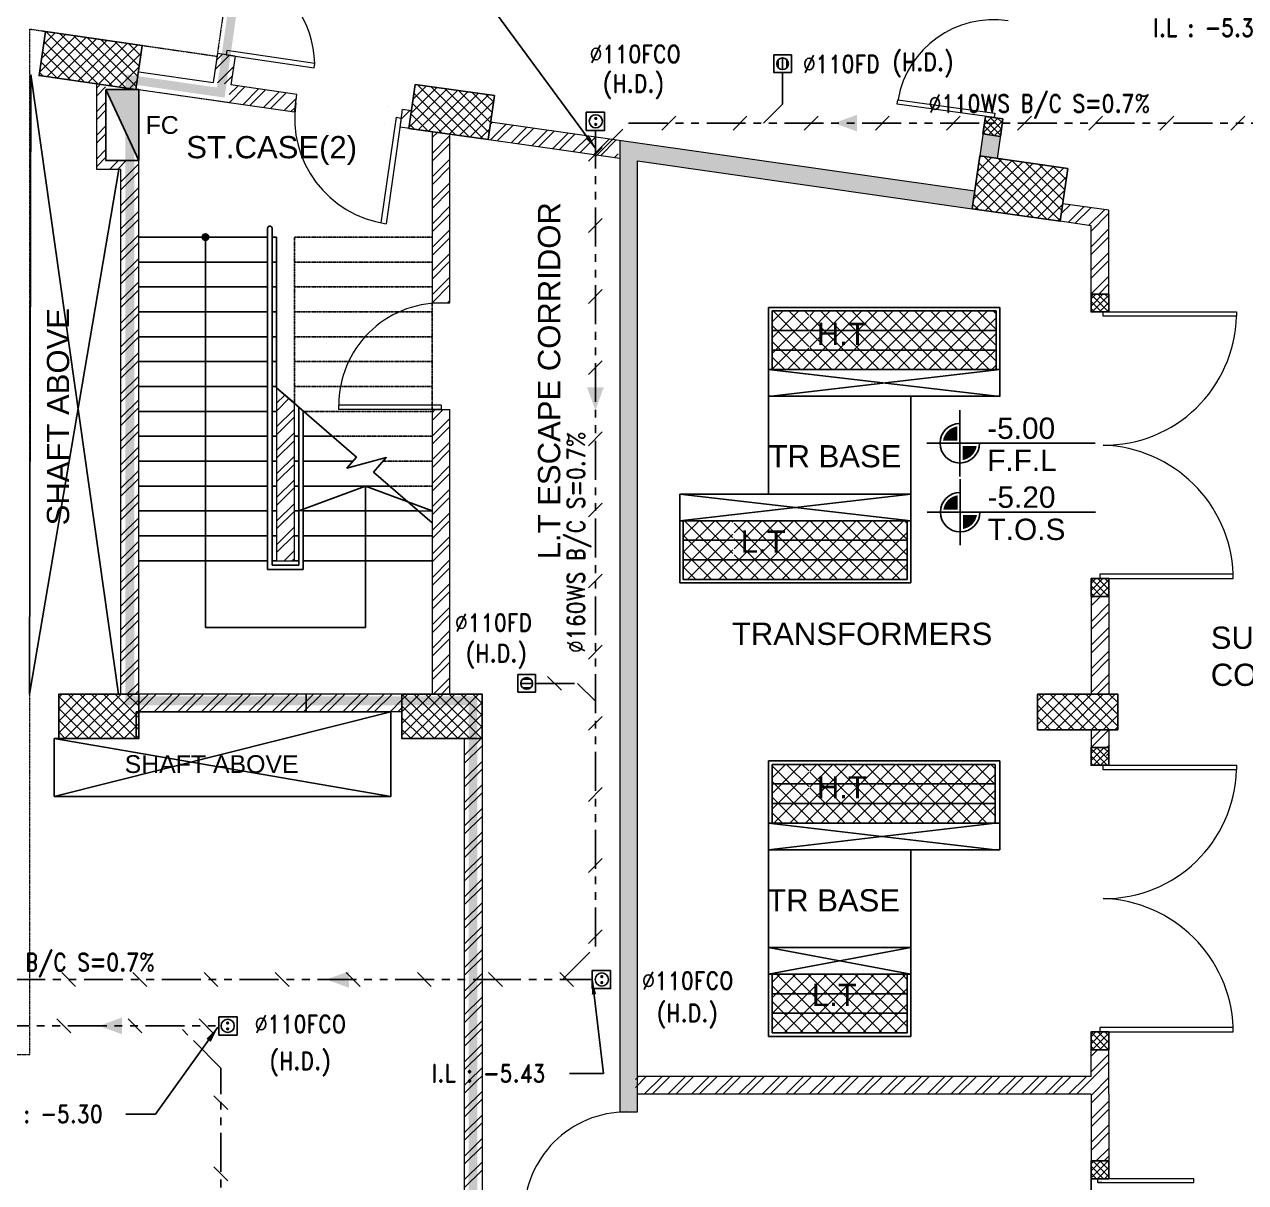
# Model space of a CAD drawing. Header units: inches. Extents: x 860051 to 1567527, y 277639 to 595672.
# Drawn here: x 1054677 to 1068412, y 345765 to 358792 of the extents above; entities that cross this region are included whole.
import ezdxf

# ---------------------------------------------------------------- set-up
doc = ezdxf.new("R2010")
doc.units = ezdxf.units.IN
doc.header["$MEASUREMENT"] = 0
for name, pattern in [('DASHED2', [9.525, 6.35, -3.175]), ('HIDDEN', [9.525, 6.35, -3.175]), ('PHANTOM2', [1.25, 0.625, -0.125, 0.125, -0.125, 0.125, -0.125]), ('PHANTOM21', [1.25, 0.625, -0.125, 0.125, -0.125, 0.125, -0.125])]:
    doc.linetypes.add(name, pattern=pattern)
for name, color, linetype, lineweight in [('A-BLOCK', 43, 'Continuous', 13), ('A-DOOR', 10, 'Continuous', 15), ('A-HATCH CONCRETE', 254, 'Continuous', 5), ('A-LEASING LINE', 7, 'DASHED2', 9), ('A-PROJECTION', 31, 'Continuous', 15), ('escape route', 8, 'HIDDEN', 15), ('wall hatch', 252, 'Continuous', 0)]:
    doc.layers.add(name, color=color, linetype=linetype, lineweight=lineweight)
for name, color, linetype in [('FFNEW', 252, 'Continuous'), ('P-FIRE-HOSE', 8, 'PHANTOM21'), ('P-FIRE-TXT', 181, 'Continuous'), ('P-PIPE-DRA', 40, 'Continuous'), ('P-PIPE-DRA-TXT', 181, 'Continuous'), ('P-VP-TXT', 181, 'Continuous'), ('S-COL', 210, 'Continuous'), ('SHAFT', 7, 'Continuous'), ('stair', 1, 'Continuous'), ('STEEL', 5, 'Continuous'), ('TAXT', 3, 'Continuous'), ('TEXT', 181, 'Continuous'), ('TRENCH', 8, 'Continuous'), ('VP', 8, 'Continuous')]:
    doc.layers.add(name, color=color, linetype=linetype)
doc.styles.add('SS', font='romand.shx', dxfattribs={"width": 0.85, "height": 200})
doc.styles.get("Standard").update_dxf_attribs({"font": 'arial.ttf'})
doc.styles.add('style1', font='arial.ttf')
doc.dimstyles.new('1-100', dxfattribs={"dimtxt": 0.16, "dimasz": 0.15, "dimexe": 0.16, "dimexo": 0.0625, "dimgap": 0.05, "dimtad": 3, "dimzin": 0, "dimdsep": 46, "dimtxsty": 'Standard', "dimcen": 0.09, "dimclrd": 1, "dimclre": 256, "dimclrt": 2, "dimadec": 0, "dimazin": 0, "dimtfac": 1, "dimtofl": 0, "dimtmove": 2, "dimatfit": 2, "dimfxl": 1, "dimtolj": 1, "dimtzin": 0, "dimlwd": -1, "dimarcsym": 0})
doc.dimstyles.get("Standard").update_dxf_attribs({"dimtxt": 0.18, "dimasz": 0.18, "dimexe": 0.18, "dimexo": 0.0625, "dimgap": 0.09, "dimtad": 0, "dimtih": 1, "dimtoh": 1, "dimdec": 4, "dimzin": 0, "dimdsep": 46, "dimtxsty": 'Standard', "dimcen": 0.09, "dimadec": 0, "dimazin": 0, "dimtfac": 1, "dimtdec": 4, "dimtofl": 0, "dimtmove": 0, "dimatfit": 3, "dimfxl": 1, "dimtolj": 1, "dimtzin": 0, "dimarcsym": 0})
pattern_1 = [(45, (1013480.56, -68927.58), (-132.58252, 132.58252), []), (45, (1013568.94, -68927.58), (-132.58252, 132.58252), [])]
pattern_2 = [(45, (1013480.555, -68927.58), (-66.29126, 66.29126), []), (135, (1013480.555, -68927.58), (-66.29126, -66.29126), [])]
pattern_3 = [(45, (1013480.56, -68927.58), (-132.58252, 132.58252), []), (45, (1013568.94, -68927.58), (-132.58252, 132.58252), [])]
pattern_4 = [(45, (1013505.56, -68927.58), (-132.58252, 132.58252), []), (45, (1013593.94, -68927.58), (-132.58252, 132.58252), [])]
pattern_5 = [(45, (1013480.56, -68927.58), (-88.388348, 88.388348), []), (135, (1013480.56, -68927.58), (-88.388348, -88.388348), [])]
pattern_6 = [(45, (1013480.555, -68927.58), (-66.29126, 66.29126), []), (135, (1013480.555, -68927.58), (-66.29126, -66.29126), [])]
pattern_7 = [(45, (1013480.555, -68927.58), (-39.7747564, 39.7747564), []), (135, (1013480.555, -68927.58), (-39.7747564, -39.7747564), [])]

# ---------------------------------------------------------------- blocks, each defined once
blk = doc.blocks.new('FCO')
at = {"layer": 'P-PIPE-DRA', "color": 3, "linetype": 'Continuous'}
blk.add_lwpolyline([(0.103, 0), (0.103, 0.205), (-0.103, 0.205), (-0.103, 0)], close=True, dxfattribs=at)
at = {"layer": 'P-PIPE-DRA', "color": 1, "linetype": 'Continuous', "const_width": 0.018}
for points in [[(-0.034, 0.107, -1), (-0.034, 0.089, -1)], [(0.032, 0.107, 1), (0.032, 0.089, 1)]]:
    blk.add_lwpolyline(points, format="xyb", close=True, dxfattribs=at)
at = {"layer": 'P-PIPE-DRA', "color": 1, "linetype": 'Continuous'}
blk.add_circle((0, 0.099), 0.074, dxfattribs=at)
blk = doc.blocks.new('FHC')
at = {"layer": 'P-FIRE-HOSE', "linetype": 'Continuous'}
blk.add_hatch(color=256, dxfattribs=at).paths.add_polyline_path([(-0.4, 0.185), (-0.4, -0.185), (0.4, 0.185)])
blk.add_line((-0.4, -0.185), (0.4, 0.185), dxfattribs=at)
blk.add_lwpolyline([(-0.4, -0.185), (0.4, -0.185), (0.4, 0.185), (-0.4, 0.185)], close=True, dxfattribs=at)
blk = doc.blocks.new('SEGRFE')
at = {"layer": 'P-PIPE-DRA', "color": 253, "linetype": 'Continuous'}
blk.add_lwpolyline([(1034422, 344945), (1034216, 344945), (1034216, 344740), (1034422, 344740)], close=True, dxfattribs=at)
at = {"layer": 'P-PIPE-DRA', "color": 253, "linetype": 'Continuous', "const_width": 18}
for points in [[(1034314, 344875, 1), (1034332, 344875, 1)], [(1034314, 344808, -1), (1034332, 344808, -1)]]:
    blk.add_lwpolyline(points, format="xyb", close=True, dxfattribs=at)
at = {"layer": 'P-PIPE-DRA', "color": 253, "linetype": 'Continuous'}
blk.add_circle((1034323, 344843), 74, dxfattribs=at)
blk = doc.blocks.new('STGHFDG')
at = {"layer": 'P-PIPE-DRA', "color": 253, "linetype": 'Continuous'}
for p, q in [((1035165, 355364), (1035034, 355364)), ((1035145, 355412), (1035055, 355412)), ((1035145, 355316), (1035055, 355316))]:
    blk.add_line(p, q, dxfattribs=at)
blk.add_lwpolyline([(1035001, 355265), (1035001, 355463), (1035198, 355463), (1035198, 355265)], close=True, dxfattribs=at)
blk.add_circle((1035100, 355364), 65.7, dxfattribs=at)

msp = doc.modelspace()

# ---------------------------------------------------------------- hatches: boundary and pattern name
at = {"layer": 'A-HATCH CONCRETE'}
h = msp.add_hatch(dxfattribs=at)
h.set_pattern_fill('ANSI37', color=251, scale=750)
h.set_pattern_definition(pattern_2)
h.paths.add_polyline_path([(1055931.9, 358061.2), (1056002.5, 358556.2), (1054913.6, 358711.6), (1054842.9, 358216.6)])
h = msp.add_hatch(dxfattribs=at)
h.set_pattern_fill('ANSI37', color=254, scale=750)
h.set_pattern_definition(pattern_6)
h.paths.add_polyline_path([(1059071.6, 358118.1), (1059001, 357623.2), (1059891.9, 357496), (1059962.6, 357991)])
h = msp.add_hatch(dxfattribs=at)
h.set_pattern_fill('ANSI37,_O', color=254, scale=450)
h.set_pattern_definition(pattern_7)
h.paths.add_polyline_path([(1065683.2, 357730.1), (1065485.2, 357758.2), (1065457, 357560.2), (1065655, 357532.1)])
h = msp.add_hatch(dxfattribs=at)
h.set_pattern_fill('ANSI37', color=254, scale=750)
h.set_pattern_definition(pattern_6)
h.paths.add_polyline_path([(1065421.6, 357312.8), (1065336.9, 356718.9), (1066326.8, 356577.6), (1066411.6, 357171.5)])
h = msp.add_hatch(dxfattribs=at)
h.set_pattern_fill('ANSI37,_O', color=254, scale=450)
h.set_pattern_definition([(45, (1013480.555, -61427.58), (-39.7747564, 39.7747564), []), (135, (1013480.555, -61427.58), (-39.7747564, -39.7747564), [])])
h.paths.add_polyline_path([(1066873.4, 355759.4), (1066673.4, 355759.4), (1066673.4, 355559.4), (1066873.4, 355559.4)])
h = msp.add_hatch(dxfattribs=at)
h.set_pattern_fill('ANSI37,_O', color=254, scale=450)
h.set_pattern_definition([(45, (1013480.555, -64627.58), (-39.7747564, 39.7747564), []), (135, (1013480.555, -64627.58), (-39.7747564, -39.7747564), [])])
h.paths.add_polyline_path([(1066873.4, 352559.4), (1066673.4, 352559.4), (1066673.4, 352359.4), (1066873.4, 352359.4)])
h = msp.add_hatch(dxfattribs=at)
h.set_pattern_fill('ANSI37', color=251, scale=750)
h.set_pattern_definition([(45, (1013569.67, -68927.58), (-66.29126, 66.29126), []), (135, (1013569.67, -68927.58), (-66.29126, -66.29126), [])])
h.paths.add_polyline_path([(1055063.2, 351259.4), (1055063.2, 350759.4), (1055963.2, 350759.4), (1055963.2, 351259.4)])
h = msp.add_hatch(dxfattribs=at)
h.set_pattern_fill('ANSI37', color=251, scale=750)
h.set_pattern_definition(pattern_2)
h.paths.add_polyline_path([(1058923.9, 351259.4), (1058923.9, 350759.4), (1059823.9, 350759.4), (1059823.9, 351259.4)])
h = msp.add_hatch(dxfattribs=at)
h.set_pattern_fill('ANSI37', color=254, scale=750)
h.set_pattern_definition(pattern_6)
h.paths.add_polyline_path([(1066073.4, 351259.4), (1066073.4, 350859.4), (1066974.1, 350859.4), (1066974.1, 351259.4)])
h = msp.add_hatch(dxfattribs=at)
h.set_pattern_fill('ANSI37,_O', color=254, scale=450)
h.set_pattern_definition(pattern_7)
h.paths.add_polyline_path([(1066873.4, 350659.4), (1066673.4, 350659.4), (1066673.4, 350459.4), (1066873.4, 350459.4)])
h = msp.add_hatch(dxfattribs=at)
h.set_pattern_fill('ANSI37,_O', color=254, scale=450)
h.set_pattern_definition([(45, (1013480.555, -69727.58), (-39.7747564, 39.7747564), []), (135, (1013480.555, -69727.58), (-39.7747564, -39.7747564), [])])
h.paths.add_polyline_path([(1066873.4, 347459.4), (1066673.4, 347459.4), (1066673.4, 347259.4), (1066873.4, 347259.4)])
h = msp.add_hatch(dxfattribs=at)
h.set_pattern_fill('ANSI37,_O', color=254, scale=450)
h.set_pattern_definition(pattern_7)
h.paths.add_polyline_path([(1066873.4, 346009.4), (1066673.4, 346009.4), (1066673.4, 345809.4), (1066873.4, 345809.4)])
at = {"layer": 'STEEL', "ltscale": 0.5}
for points in [[(1065168.2, 354111.1), (1065008.6, 354111.1, -0.3250229), (1065168.2, 354270.7)], [(1065387.9, 354051.1), (1065228.2, 354051.1), (1065228.2, 353891.4, 0.3250229)], [(1065172, 353336), (1065012.4, 353336, -0.3250229), (1065172, 353495.7)], [(1065391.7, 353276), (1065232, 353276), (1065232, 353116.4, 0.3250229)]]:
    msp.add_hatch(color=254, dxfattribs=at).paths.add_polyline_path(points)
at = {"layer": 'TRENCH'}
h = msp.add_hatch(dxfattribs=at)
h.set_pattern_fill('ANSI37', color=254, scale=1000)
h.set_pattern_definition(pattern_5)
h.paths.add_polyline_path([(1065607.1, 355349.4), (1065607.1, 355569.4), (1063087.1, 355569.4), (1063087.1, 355349.4)])
h.paths.add_polyline_path([(1065607.1, 355129.4), (1065607.1, 355349.4), (1063087.1, 355349.4), (1063087.1, 355129.4)])
h.paths.add_polyline_path([(1063087.1, 355129.4), (1063087.1, 354909.4), (1065607.1, 354909.4), (1065607.1, 355129.4)])
h.paths.add_polyline_path([(1063499.9, 355049.3), (1063510.5, 355049.3), (1063510.5, 355564.5), (1063499.9, 355564.5)])
h.paths.add_polyline_path([(1063527.8, 355008), (1064189.8, 355008), (1064189.8, 355548.8), (1063527.8, 355548.8)], flags=9)
h = msp.add_hatch(dxfattribs=at)
h.set_pattern_fill('ANSI37', color=254, scale=1000)
h.set_pattern_definition(pattern_5)
h.paths.add_polyline_path([(1062087.1, 353209.4), (1062087.1, 352989.4), (1064607.1, 352989.4), (1064607.1, 353209.4)])
h.paths.add_polyline_path([(1062087.1, 352989.4), (1062087.1, 352769.4), (1064607.1, 352769.4), (1064607.1, 352989.4)])
h.paths.add_polyline_path([(1064607.1, 352549.4), (1064607.1, 352769.4), (1062087.1, 352769.4), (1062087.1, 352549.4)])
h.paths.add_polyline_path([(1062645.6, 352714.5), (1062658.2, 352714.5), (1062658.2, 353229.7), (1062645.6, 353229.7)])
h.paths.add_polyline_path([(1062671.2, 352673.2), (1063280.3, 352673.2), (1063280.3, 353213.9), (1062671.2, 353213.9)], flags=9)
h = msp.add_hatch(dxfattribs=at)
h.set_pattern_fill('ANSI37', color=254, scale=1000)
h.set_pattern_definition(pattern_5)
h.paths.add_polyline_path([(1063087.1, 350469.4), (1063087.1, 350249.4), (1065597.1, 350249.4), (1065597.1, 350469.4)])
h.paths.add_polyline_path([(1063087.1, 350249.4), (1063087.1, 350029.4), (1065597.1, 350029.4), (1065597.1, 350249.4)])
h.paths.add_polyline_path([(1063087.1, 350029.4), (1063087.1, 349809.4), (1065597.1, 349809.4), (1065597.1, 350029.4)])
h.paths.add_polyline_path([(1063499.9, 349949.3), (1063511.8, 349949.3), (1063511.8, 350464.5), (1063499.9, 350464.5)])
h.paths.add_polyline_path([(1063527.8, 349908), (1064189.8, 349908), (1064189.8, 350448.8), (1063527.8, 350448.8)], flags=9)
h = msp.add_hatch(dxfattribs=at)
h.set_pattern_fill('ANSI37', color=254, scale=1000)
h.set_pattern_definition(pattern_5)
h.paths.add_polyline_path([(1063087.1, 348109.4), (1063087.1, 347889.4), (1064607.1, 347889.4), (1064607.1, 348109.4)])
h.paths.add_polyline_path([(1063087.1, 347889.4), (1063087.1, 347669.4), (1064607.1, 347669.4), (1064607.1, 347889.4)])
h.paths.add_polyline_path([(1064607.1, 347449.4), (1064607.1, 347669.4), (1063087.1, 347669.4), (1063087.1, 347449.4)])
h.paths.add_polyline_path([(1063472.1, 347573.2), (1064081.2, 347573.2), (1064081.2, 348113.9), (1063472.1, 348113.9)], flags=9)
at = {"layer": 'wall hatch', "ltscale": 500}
h = msp.add_hatch(dxfattribs=at)
h.set_pattern_fill('ANSI35', color=254, scale=500)
h.set_pattern_definition([(45, (1065528.91, 357536.53), (-88.3883, 88.3883), []), (45, (1065617.3, 357536.53), (-88.3883, 88.3883), [156.25, -31.25, 0, -31.25])])
edge = h.paths.add_edge_path(flags=17)
edge.add_line((1067161, 368028), (1066963.1, 368056.3))
edge.add_line((1066963.1, 368056.3), (1065851.4, 360267.7))
edge.add_line((1065851.4, 360267.7), (1066064.9, 360237.2))
edge.add_line((1066064.9, 360237.2), (1067161, 368028))
edge.add_line((1067161, 368028), (1066963.1, 368056.3))
h.paths.add_polyline_path([(1067161, 368028), (1066963.1, 368056.3), (1065851.4, 360267.7), (1066064.9, 360237.2)], flags=17)
h.paths.add_polyline_path([(1065336.9, 356718.9), (1065365.1, 356916.9), (1061373.4, 357486.6), (1061373.4, 357325.1), (1061373.4, 357288.1), (1061373.4, 346559.4), (1061573.4, 346559.4), (1061573.4, 357256)])
h.paths.add_polyline_path([(1065655, 357532.1), (1065457, 357560.3), (1065421.6, 357312.8), (1065619.6, 357284.6)])
h.paths.add_polyline_path([(1061373.4, 345259.4), (1061573.4, 345262.3), (1061573.4, 345359.4), (1061373.4, 345359.4)])
h = msp.add_hatch(dxfattribs=at)
h.set_pattern_fill('ANSI32', color=251, scale=500)
h.set_pattern_definition(pattern_1)
h.paths.add_polyline_path([(1056800.4, 358141.9), (1056998.6, 358113.6), (1057044.7, 358436.9), (1056846.5, 358465.6)])
h = msp.add_hatch(dxfattribs=at)
h.set_pattern_fill('ANSI32', color=251, scale=500)
h.set_pattern_definition([(45, (1013505.56, -68927.58), (-132.58252, 132.58252), []), (45, (1013593.94, -68927.58), (-132.58252, 132.58252), [])])
h.paths.add_polyline_path([(1055590.9, 358113.4), (1055490.9, 358127.7), (1055490.9, 357160.6), (1055960.9, 357160.6), (1055960.9, 357260.6), (1055590.9, 357260.6)])
h = msp.add_hatch(dxfattribs=at)
h.set_pattern_fill('ANSI32', color=254, scale=500)
h.set_pattern_definition(pattern_3)
h.paths.add_polyline_path([(1055963.2, 358060.6), (1055963.2, 358056.7), (1057713.9, 357806.7), (1057742.1, 358004.7), (1056999.9, 358110.7), (1056966.6, 357913.5)])
h = msp.add_hatch(dxfattribs=at)
h.set_pattern_fill('ANSI32', color=251, scale=500)
h.set_pattern_definition(pattern_1)
h.paths.add_polyline_path([(1055963.2, 358060.6), (1055963.2, 358056.7), (1056966.6, 357913.5), (1056966.6, 357913.5)])
h = msp.add_hatch(dxfattribs=at)
h.set_pattern_fill('ANSI32', color=254, scale=500)
h.set_pattern_definition(pattern_3)
h.paths.add_polyline_path([(1059029.2, 357821.1), (1058930.1, 357835.3), (1058901.8, 357637.3), (1059001, 357623.2)])
h = msp.add_hatch(dxfattribs=at)
h.set_pattern_fill('ANSI32', color=254, scale=500)
h.set_pattern_definition(pattern_3)
h.paths.add_polyline_path([(1061373.4, 357486.6), (1059920.2, 357694), (1059891.9, 357496), (1061348.4, 357288.1)])
h = msp.add_hatch(dxfattribs=at)
h.set_pattern_fill('ANSI32', color=254, scale=500)
h.set_pattern_definition(pattern_4)
h.paths.add_polyline_path([(1059463.1, 355659.6), (1059463.9, 357565.9), (1059263.2, 357594.1), (1059263.1, 355659.6)])
h = msp.add_hatch(dxfattribs=at)
h.set_pattern_fill('ANSI32', color=251, scale=500)
h.set_pattern_definition([(45, (1013507.53, -68927.54), (-132.58252, 132.58252), []), (45, (1013595.92, -68927.54), (-132.58252, 132.58252), [])])
h.paths.add_polyline_path([(1055962.9, 357194.5), (1055763.1, 357194.5), (1055762.9, 351259.5), (1055962.9, 351259.5)])
h = msp.add_hatch(dxfattribs=at)
h.set_pattern_fill('ANSI32', color=254, scale=500)
h.set_pattern_definition(pattern_3)
h.paths.add_polyline_path([(1066214.3, 356613.7), (1066326.8, 356577.6), (1066214.3, 356613.9)])
h.paths.add_polyline_path([(1066673.4, 355759.4), (1066873.4, 355759.4), (1066873.4, 356701.6), (1066355.1, 356775.6), (1066326.8, 356577.6), (1066673.4, 356526.3), (1066673.4, 355559.4)])
h = msp.add_hatch(dxfattribs=at)
h.set_pattern_fill('ANSI32', color=254, scale=500)
h.set_pattern_definition(pattern_4)
h.paths.add_polyline_path([(1059463.2, 354459.6), (1059263.2, 354459.6), (1059263.2, 351259.4), (1059463.2, 351259.4)])
h.paths.add_polyline_path([(1057513.2, 354704), (1057513.2, 352759.4), (1057713.2, 352759.4), (1057713.2, 354530.6)])
h = msp.add_hatch(dxfattribs=at)
h.set_pattern_fill('ANSI32', color=254, scale=500)
h.set_pattern_definition([(45, (1013455.56, -68927.58), (-132.58252, 132.58252), []), (45, (1013543.94, -68927.58), (-132.58252, 132.58252), [])])
h.paths.add_polyline_path([(1066873.4, 350859.4), (1066848.4, 350859.4), (1066848.4, 350459.4), (1066858.7, 350459.4), (1066873.4, 350459.4)])
h.paths.add_polyline_path([(1066673.4, 350659.4), (1066848.4, 350659.4), (1066848.4, 350859.4), (1066673.4, 350859.4)])
h.paths.add_polyline_path([(1066873.4, 352359.4), (1066673.4, 352359.4), (1066673.4, 351259.4), (1066873.4, 351259.4)])
h = msp.add_hatch(dxfattribs=at)
h.set_pattern_fill('ANSI32', color=254, scale=500)
h.set_pattern_definition(pattern_3)
edge = h.paths.add_edge_path()
edge.add_line((1066873.4, 347259.4), (1066673.4, 347259.4))
edge.add_line((1066673.4, 347259.4), (1066673.4, 346959.4))
edge.add_line((1066673.4, 346959.4), (1062148.9, 346959.4))
edge.add_arc((1061774.5, 346903.2), 378.6, -22.31787, 8.53968, ccw=False)
edge.add_line((1062124.7, 346759.4), (1066673.4, 346759.4))
edge.add_line((1066673.4, 346759.4), (1066673.4, 346009.4))
edge.add_line((1066673.4, 346009.4), (1066873.4, 346009.4))
edge.add_line((1066873.4, 346009.4), (1066873.4, 347259.4))
h = msp.add_hatch(dxfattribs=at)
h.set_pattern_fill('ANSI32', color=254, scale=500)
h.set_pattern_definition(pattern_3)
h.paths.add_polyline_path([(1062148.9, 346959.4), (1061548.4, 346959.4), (1061548.4, 346759.4), (1062124.7, 346759.4, 0.135461)])

# ---------------------------------------------------------------- linework, layer by layer
at = {"layer": 'A-BLOCK', "color": 251, "ltscale": 100}
for p, q in [((1056848.5, 358465.4), (1056801.9, 358139)), ((1057046.4, 358436.6), (1056848.5, 358465.4)), ((1057046.4, 358436.6), (1056999.9, 358110.8)), ((1057046.4, 358436.6), (1056999.9, 358110.8)), ((1055964.1, 358258.6), (1056801.9, 358139)), ((1055490.9, 357160.6), (1055490.9, 358127.7)), ((1056966.6, 357913.5), (1055935.9, 358060.6)), ((1057713.9, 357806.9), (1055935.9, 358060.6)), ((1055963.2, 351259.4), (1055963.2, 357260.6)), ((1055963.2, 351259.4), (1055963.2, 357260.6)), ((1055763.2, 357160.6), (1055490.9, 357160.6)), ((1055763.2, 351259.4), (1055763.2, 357160.6)), ((1058973.9, 351259.4), (1055963.2, 351259.4)), ((1058973.9, 351259.4), (1055963.2, 351259.4)), ((1058923.9, 351059.4), (1055963.2, 351059.4)), ((1059623.9, 350759.4), (1059623.9, 345059.4)), ((1059823.9, 350759.4), (1059823.9, 345259.4)), ((1059823.9, 350759.4), (1059823.9, 345259.4))]:
    msp.add_line(p, q, dxfattribs=at)
at = {"layer": 'A-BLOCK', "color": 254, "ltscale": 100}
for p, q in [((1057742.1, 358004.8), (1056999.9, 358110.8)), ((1057713.9, 357806.9), (1057742.1, 358004.8)), ((1058901.8, 357637.3), (1058930.1, 357835.3)), ((1059029.2, 357821.1), (1058930.1, 357835.3)), ((1065365.1, 356916.9), (1059920.2, 357694)), ((1065485.2, 357758.3), (1065421.6, 357312.8)), ((1065485.2, 357758.3), (1065683.2, 357730.1)), ((1065683.2, 357730.1), (1065619.6, 357284.6)), ((1061373.4, 357284.5), (1058901.8, 357637.3)), ((1059263.2, 357589.3), (1059263.2, 355659.6)), ((1059463.2, 355659.6), (1059463.2, 357560.8)), ((1066873.4, 356701.6), (1066355.1, 356775.6)), ((1066873.4, 355559.4), (1066873.4, 356701.6)), ((1066673.4, 356528.1), (1066326.8, 356577.6)), ((1066673.4, 355559.4), (1066673.4, 356528.1)), ((1059263.2, 355659.6), (1059463.2, 355659.6)), ((1066873.4, 355559.4), (1066673.4, 355559.4)), ((1059263.2, 354459.6), (1059263.2, 351259.4)), ((1059263.2, 354459.6), (1059463.2, 354459.6)), ((1059463.2, 351259.4), (1059463.2, 354459.6)), ((1066673.4, 352559.4), (1066673.4, 351259.4)), ((1066873.4, 352559.4), (1066673.4, 352559.4)), ((1066873.4, 352559.4), (1066873.4, 351259.4)), ((1066673.4, 350859.4), (1066673.4, 350459.4)), ((1066873.4, 350859.4), (1066873.4, 350459.4)), ((1066873.4, 350459.4), (1066673.4, 350459.4)), ((1066673.4, 346959.4), (1066673.4, 347459.4)), ((1066873.4, 347459.4), (1066673.4, 347459.4)), ((1066873.4, 346759.4), (1066873.4, 347459.4)), ((1066673.4, 346959.4), (1061573.4, 346959.4)), ((1066673.4, 346759.4), (1061573.4, 346759.4)), ((1066673.4, 346759.4), (1066673.4, 345809.4)), ((1066873.4, 346759.4), (1066873.4, 345809.4)), ((1066873.4, 345809.4), (1066673.4, 345809.4))]:
    msp.add_line(p, q, dxfattribs=at)
msp.add_lwpolyline([(1061373.4, 357486.6), (1061373.4, 346559.4), (1061573.4, 346559.4), (1061573.4, 357256), (1065338.3, 356718.7)], dxfattribs=at)
msp.add_lwpolyline([(1057513.2, 354704), (1057513.2, 352759.4), (1057713.2, 352759.4), (1057713.2, 354530.6)], close=True, dxfattribs=at)
at = {"layer": 'A-BLOCK', "color": 251, "ltscale": 100}
msp.add_lwpolyline([(1059823.9, 350759.4), (1059823.9, 350759.4), (1059823.9, 351259.4), (1058923.9, 351259.4)], dxfattribs=at)
at = {"layer": 'A-DOOR', "color": 254}
for p, q in [((1065591.3, 357793.7), (1065584.4, 357744.2)), ((1058857, 357747.5), (1058687.4, 356559.5)), ((1058916.3, 357739), (1058746.8, 356551)), ((1058857, 357747.5), (1058916.3, 357739)), ((1066808.7, 355509.4), (1066808.7, 355559.4)), ((1058213.2, 354459.6), (1058213.2, 354509.6)), ((1059363.2, 354509.6), (1058213.2, 354509.6)), ((1059363.2, 354509.6), (1059363.2, 354459.6)), ((1059363.2, 354459.6), (1058213.2, 354459.6)), ((1066773.4, 352609.4), (1066773.4, 352559.4)), ((1066808.7, 350409.4), (1066808.7, 350459.4)), ((1066773.4, 347509.4), (1066773.4, 347459.4)), ((1066749.4, 345765.4), (1066749.4, 345809.4))]:
    msp.add_line(p, q, dxfattribs=at)
at = {"layer": 'A-DOOR', "color": 251}
for points in [[(1057053.4, 358485.7), (1056954.2, 358500.6), (1056947.3, 358451)], [(1056997, 358443.8), (1056947.6, 358451), (1057046.3, 358436.2)]]:
    msp.add_lwpolyline(points, dxfattribs=at)
at = {"layer": 'A-DOOR', "color": 254}
for points in [[(1057046.3, 358436.2), (1057936.4, 358302.8), (1057943.6, 358352.3), (1057053.4, 358485.7)], [(1066858.7, 355559.4), (1066808.7, 355559.4), (1068308.6, 355559.4), (1068308.6, 355509.4), (1066808.7, 355509.4)], [(1066823.4, 352559.4), (1066773.4, 352559.4), (1068273.3, 352559.4), (1068273.3, 352609.4), (1066773.4, 352609.4)], [(1066858.7, 350459.4), (1066808.7, 350459.4), (1068308.6, 350459.4), (1068308.6, 350409.4), (1066808.7, 350409.4)], [(1066823.4, 347459.4), (1066773.4, 347459.4), (1068273.3, 347459.4), (1068273.3, 347509.4), (1066773.4, 347509.4)], [(1066793.4, 345765.4), (1066749.4, 345765.4), (1067831.3, 345765.4), (1067831.3, 345809.4), (1066749.4, 345809.4)]]:
    msp.add_lwpolyline(points, dxfattribs=at)
at = {"layer": 'A-DOOR', "color": 253}
msp.add_lwpolyline([(1065534.7, 357751.3), (1065584.2, 357744.2), (1064494.7, 357894.6), (1064501.8, 357944.1), (1065591.3, 357793.7)], dxfattribs=at)
at = {"layer": 'A-DOOR', "color": 254}
for centre, radius, start, end in [((1056790.6, 358322.6), 1153.3, 1.4715, 70.0116), ((1065576.4, 357753.2), 1091.6, 81.34021, 169.64118), ((1058916.3, 357739), 1200, 171.87733, 261.87733), ((1059363.2, 354509.6), 1150, 89.99782, 180), ((1066822.5, 355545.9), 1486.5, 269.47456, 358.59429), ((1066760, 352545.6), 1514.7, 2.41679, 88.15187), ((1066822.5, 350445.9), 1486.5, 269.47456, 358.59429), ((1066760, 347445.6), 1514.7, 2.41679, 88.15187), ((1061448.4, 345409.4), 1150, 89.99782, 180)]:
    msp.add_arc(centre, radius, start, end, dxfattribs=at)
at = {"layer": 'A-LEASING LINE', "color": 6, "const_width": 100}
msp.add_lwpolyline([(1022963.9, 374585), (1022196.7, 362875.9), (1044073.6, 359753.6), (1044073.6, 353209.3), (1043173.4, 353209.5), (1043173.4, 349659.4), (1035123.4, 349659.4), (1035123.4, 339559.4), (1061472.8, 339559.4), (1061472.8, 345159.4), (1059723.2, 345159.4), (1059723.2, 351184.4), (1055862.5, 351184.4), (1055862.6, 358172.7), (1056886.1, 358025.9), (1058036.9, 366166.7), (1058044.6, 366165.6), (1058531.7, 369531.2), (1022963.9, 374585)], dxfattribs=at)
at = {"layer": 'A-PROJECTION', "color": 254}
msp.add_line((1059110, 353319.4), (1059263.2, 353319.4), dxfattribs=at)
at = {"layer": 'escape route', "color": 251, "ltscale": 0.5}
for p, q in [((1057183.4, 360811.8), (1056844, 358434)), ((1054738.2, 358739.5), (1056844, 358434)), ((1054738.2, 347205.9), (1054738.2, 358739.5)), ((1035288.2, 347205.9), (1054738.2, 347205.9))]:
    msp.add_line(p, q, dxfattribs=at)
at = {"layer": 'P-PIPE-DRA', "color": 253, "linetype": 'PHANTOM2', "ltscale": 700}
for p, q in [((1063204.1, 358251.4), (1063204.1, 357896.1)), ((1062990.1, 357682), (1063204.1, 357896.1)), ((1061099.4, 357305.2), (1061476.3, 357682)), ((1061476.3, 357682), (1069320.3, 357682)), ((1061099.4, 348421.1), (1061099.4, 357599.6)), ((1060424.9, 351380.2), (1060899.6, 351380.2)), ((1060899.6, 351380.2), (1061099.4, 351180.4)), ((1060727.7, 348049.5), (1061099.4, 348421.1)), ((1059823.9, 348049.5), (1061064.7, 348049.5))]:
    msp.add_line(p, q, dxfattribs=at)
at = {"layer": 'P-PIPE-DRA', "color": 253}
for p, q in [((1062003.4, 357759.8), (1061847.8, 357604.3)), ((1062803.4, 357759.8), (1062647.8, 357604.3)), ((1063603.4, 357759.8), (1063447.8, 357604.3)), ((1064403.4, 357759.8), (1064247.8, 357604.3)), ((1065203.4, 357759.8), (1065047.8, 357604.3)), ((1066003.4, 357759.8), (1065847.8, 357604.3)), ((1066803.4, 357759.8), (1066647.8, 357604.3)), ((1067603.4, 357759.8), (1067447.8, 357604.3)), ((1068403.4, 357759.8), (1068247.8, 357604.3)), ((1061021.6, 357253.2), (1061177.1, 357408.8)), ((1061021.6, 356453.2), (1061177.1, 356608.8)), ((1061021.6, 355653.2), (1061177.1, 355808.8)), ((1061021.6, 354853.2), (1061177.1, 355008.8)), ((1061021.6, 354053.2), (1061177.1, 354208.8)), ((1061021.6, 353253.2), (1061177.1, 353408.8)), ((1061021.6, 352453.2), (1061177.1, 352608.8)), ((1061021.6, 351653.2), (1061177.1, 351808.8)), ((1060717.3, 351302.4), (1060561.7, 351457.9)), ((1061021.6, 350853.2), (1061177.1, 351008.8)), ((1061021.6, 350053.2), (1061177.1, 350208.8)), ((1061021.6, 349253.2), (1061177.1, 349408.8)), ((1061021.6, 348453.2), (1061177.1, 348608.8)), ((1059897.9, 348127.3), (1060053.5, 347971.7)), ((1060697.9, 348127.3), (1060853.5, 347971.7))]:
    msp.add_line(p, q, dxfattribs=at)
at = {"layer": 'P-PIPE-DRA', "linetype": 'PHANTOM2', "ltscale": 700}
for p, q in [((1048348.2, 348049.5), (1059823.9, 348049.5)), ((1041165.3, 347527.9), (1056865, 347527.9)), ((1056886.7, 347053.3), (1056412.2, 347527.9)), ((1056886.7, 343261.2), (1056886.7, 347053.3))]:
    msp.add_line(p, q, dxfattribs=at)
at = {"layer": 'P-PIPE-DRA', "color": 1}
for p, q in [((1055097.9, 348127.3), (1055253.5, 347971.7)), ((1055897.9, 348127.3), (1056053.5, 347971.7)), ((1056697.9, 348127.3), (1056853.5, 347971.7)), ((1057497.9, 348127.3), (1057653.5, 347971.7)), ((1058297.9, 348127.3), (1058453.5, 347971.7)), ((1059097.9, 348127.3), (1059253.5, 347971.7)), ((1055042.6, 347605.7), (1055198.2, 347450.1)), ((1055842.6, 347605.7), (1055998.2, 347450.1)), ((1056642.6, 347605.7), (1056798.2, 347450.1)), ((1056964.5, 346586.2), (1056808.9, 346741.7)), ((1056964.5, 345786.2), (1056808.9, 345941.7))]:
    msp.add_line(p, q, dxfattribs=at)
at = {"layer": 'P-PIPE-DRA', "color": 253}
for points in [[(1064042, 357682, 187.5, 0, 0), (1063785.1, 357682, 0, 0, 0)], [(1061099.4, 354710.6, 187.5, 0, 0), (1061099.4, 354453.7, 0, 0, 0)]]:
    msp.add_lwpolyline(points, format="xyseb", dxfattribs=at)
at = {"layer": 'P-PIPE-DRA', "color": 1}
for points in [[(1058329.3, 348049.5, 187.5, 0, 0), (1058072.4, 348049.5, 0, 0, 0)], [(1055774.1, 347527.9, 187.5, 0, 0), (1055517.2, 347527.9, 0, 0, 0)]]:
    msp.add_lwpolyline(points, format="xyseb", dxfattribs=at)
at = {"layer": 'S-COL', "color": 251}
for points in [[(1054913.6, 358711.6), (1054842.9, 358216.6), (1055931.9, 358061.2), (1056002.5, 358556.2)], [(1055063.2, 351259.4), (1055063.2, 350759.4), (1055963.2, 350759.4), (1055963.2, 351259.4)], [(1058923.9, 351259.4), (1058923.9, 350759.4), (1059823.9, 350759.4), (1059823.9, 351259.4)]]:
    msp.add_lwpolyline(points, close=True, dxfattribs=at)
at = {"layer": 'S-COL', "color": 254}
for points in [[(1059071.6, 358118.1), (1059001, 357623.2), (1059891.9, 357496), (1059962.6, 357991)], [(1065683.2, 357730.1), (1065485.2, 357758.2), (1065457, 357560.2), (1065655, 357532.1), (1065683.2, 357730.1)], [(1065421.6, 357312.8), (1065336.9, 356718.9), (1066326.8, 356577.6), (1066411.6, 357171.5)], [(1066873.4, 355759.4), (1066673.4, 355759.4), (1066673.4, 355559.4), (1066873.4, 355559.4)], [(1066873.4, 352559.4), (1066673.4, 352559.4), (1066673.4, 352359.4), (1066873.4, 352359.4)], [(1066073.4, 351259.4), (1066073.4, 350859.4), (1066974.1, 350859.4), (1066974.1, 351259.4)], [(1066873.4, 350659.4), (1066673.4, 350659.4), (1066673.4, 350459.4), (1066873.4, 350459.4)], [(1066873.4, 347459.4), (1066673.4, 347459.4), (1066673.4, 347259.4), (1066873.4, 347259.4)], [(1066873.4, 346009.4), (1066673.4, 346009.4), (1066673.4, 345809.4), (1066873.4, 345809.4)]]:
    msp.add_lwpolyline(points, close=True, dxfattribs=at)
at = {"layer": 'SHAFT', "color": 251, "ltscale": 0.5}
for p, q in [((1054747.9, 358230), (1054735.9, 351259.4)), ((1054747.9, 358230), (1055735.9, 351259.4)), ((1054735.9, 351259.4), (1055737.9, 357160.6)), ((1055012.6, 350109.4), (1058798.7, 351059.4)), ((1058798.7, 350109.4), (1055012.6, 350759.4))]:
    msp.add_line(p, q, dxfattribs=at)
at = {"layer": 'SHAFT', "color": 254, "linetype": 'HIDDEN', "ltscale": 0.5}
for p, q in [((1057713.2, 354530.6), (1057713.2, 356399.4)), ((1057713.2, 356399.4), (1059263.2, 356399.4)), ((1057713.2, 356119.4), (1059263.2, 356119.4)), ((1057713.2, 355839.4), (1059263.2, 355839.4)), ((1059263.2, 354459.6), (1059263.1, 355662.5)), ((1057713.2, 355559.4), (1059263.2, 355559.4)), ((1057713.2, 355279.4), (1059263.2, 355279.4)), ((1057713.2, 354999.4), (1059263.2, 354999.4)), ((1057713.2, 354719.4), (1059263.2, 354719.4)), ((1057818.4, 354439.4), (1059263.2, 354439.4)), ((1058141.3, 354159.4), (1059263.2, 354159.4)), ((1058710.8, 353879.4), (1059263.2, 353879.4)), ((1058787.1, 353599.4), (1059263.2, 353599.4))]:
    msp.add_line(p, q, dxfattribs=at)
at = {"layer": 'SHAFT', "color": 251, "ltscale": 0.5}
msp.add_lwpolyline([(1055012.6, 350109.4), (1055012.6, 350759.4), (1055935.3, 350759.4), (1055935.3, 351059.4), (1058798.7, 351059.4), (1058798.7, 350109.4)], close=True, dxfattribs=at)
at = {"layer": 'stair', "color": 254}
for p, q in [((1057413.2, 352659.4), (1057413.2, 356499.4)), ((1057463.2, 352709.4), (1057463.2, 356499.4)), ((1055963.2, 356399.4), (1057413.2, 356399.4)), ((1056713.2, 352009.4), (1056713.2, 356399.4)), ((1057463.2, 356399.4), (1057513.2, 356399.4)), ((1057513.2, 354704), (1057513.2, 356399.4)), ((1055963.2, 356119.4), (1057413.2, 356119.4)), ((1057463.2, 356119.4), (1057513.2, 356119.4)), ((1055963.2, 355839.4), (1057413.2, 355839.4)), ((1057463.2, 355839.4), (1057513.2, 355839.4)), ((1055963.2, 355559.4), (1057413.2, 355559.4)), ((1057463.2, 355559.4), (1057513.2, 355559.4)), ((1055963.2, 355279.4), (1057413.2, 355279.4)), ((1057463.2, 355279.4), (1057513.2, 355279.4)), ((1055963.2, 354999.4), (1057413.2, 354999.4)), ((1057463.2, 354999.4), (1057513.2, 354999.4)), ((1055963.2, 354719.4), (1057413.2, 354719.4)), ((1057463.2, 354719.4), (1057513.2, 354719.4)), ((1057763.2, 354487.3), (1057763.2, 352709.4)), ((1055963.2, 354439.4), (1057413.2, 354439.4)), ((1057463.2, 354439.4), (1057513.2, 354439.4)), ((1057813.2, 354443.9), (1057813.2, 352659.4)), ((1055963.2, 354159.4), (1057413.2, 354159.4)), ((1057463.2, 354159.4), (1057513.2, 354159.4)), ((1057763.2, 354159.4), (1057713.2, 354159.4)), ((1058141.3, 354159.4), (1057813.2, 354159.4)), ((1055963.2, 353879.4), (1057413.2, 353879.4)), ((1057463.2, 353879.4), (1057513.2, 353879.4)), ((1057763.2, 353879.4), (1057713.2, 353879.4)), ((1058372.1, 353879.4), (1057813.2, 353879.4)), ((1055963.2, 353599.4), (1057413.2, 353599.4)), ((1057463.2, 353599.4), (1057513.2, 353599.4)), ((1057763.2, 353599.4), (1057713.2, 353599.4)), ((1058787.1, 353599.4), (1057813.2, 353599.4)), ((1058513.2, 352009.4), (1058513.2, 353599.4)), ((1055963.2, 353319.4), (1057413.2, 353319.4)), ((1057463.2, 353319.4), (1057513.2, 353319.4)), ((1057763.2, 353319.4), (1057713.2, 353319.4)), ((1059110, 353319.4), (1057813.2, 353319.4)), ((1055963.2, 353039.4), (1057413.2, 353039.4)), ((1057463.2, 353039.4), (1057513.2, 353039.4)), ((1057763.2, 353039.4), (1057713.2, 353039.4)), ((1059263.2, 353039.4), (1057813.2, 353039.4)), ((1055963.2, 352759.4), (1057413.2, 352759.4)), ((1057463.2, 352759.4), (1057513.2, 352759.4)), ((1057463.2, 352709.4), (1057763.2, 352709.4)), ((1057463.2, 352709.4), (1057763.2, 352709.4)), ((1057763.2, 352759.4), (1057713.2, 352759.4)), ((1059263.2, 352759.4), (1057813.2, 352759.4)), ((1057413.2, 352659.4), (1057813.2, 352659.4)), ((1058513.2, 352009.4), (1056713.2, 352009.4))]:
    msp.add_line(p, q, dxfattribs=at)
at = {"layer": 'stair', "color": 254, "const_width": 40.5}
msp.add_lwpolyline([(1056737.9, 356399.4, -1), (1056688.4, 356399.4, -1)], format="xyb", close=True, dxfattribs=at)
at = {"layer": 'stair', "color": 254, "const_width": 5}
msp.add_lwpolyline([(1056713.2, 356399.4), (1056713.2, 352009.4), (1058513.2, 352009.4), (1058513.2, 353599.4), (1057763.2, 353319.4), (1059263.2, 353319.4), (1058513.2, 353599.4)], dxfattribs=at)
at = {"layer": 'stair', "color": 254}
for points in [[(1057513.2, 354704), (1058411.6, 353925), (1058305, 353802.1), (1058746.6, 353920.7), (1058605, 353757.4), (1059263.2, 353186.6)], [(1059263.2, 353319.4), (1058513.2, 353599.4), (1057763.2, 353319.4)]]:
    msp.add_lwpolyline(points, dxfattribs=at)
msp.add_arc((1057438.2, 356499.4), 25, 0, 180, dxfattribs=at)
at = {"layer": 'STEEL', "color": 254}
for p, q in [((1058757.1, 357863.5), (1058757.1, 357863.5)), ((1058728.8, 357665.5), (1058728.8, 357665.5))]:
    msp.add_line(p, q, dxfattribs=at)
at = {"layer": 'STEEL', "color": 254, "ltscale": 0.5}
for p, q in [((1065198.2, 353709.1), (1065198.2, 354453.1)), ((1064826.2, 354081.1), (1066721.3, 354081.1)), ((1065202, 352934), (1065202, 353678)), ((1064830, 353306), (1066725.1, 353306))]:
    msp.add_line(p, q, dxfattribs=at)
for centre in [(1065198.2, 354081.1), (1065202, 353306)]:
    msp.add_arc(centre, 222, 90, 0, dxfattribs=at)
at = {"layer": 'TRENCH', "color": 254}
for p, q in [((1065647.1, 355609.4), (1063047.1, 355609.4)), ((1063047.1, 355609.4), (1063047.1, 353508.4)), ((1065647.1, 355609.4), (1065647.1, 354608.4)), ((1065607.1, 355569.4), (1063087.1, 355569.4)), ((1063087.1, 354909.4), (1063087.1, 355569.4)), ((1065607.1, 354909.4), (1065607.1, 355569.4)), ((1063087.1, 355349.4), (1065607.1, 355349.4)), ((1063087.1, 355129.4), (1065607.1, 355129.4)), ((1065647.1, 354909.4), (1063047.1, 354909.4)), ((1063047.1, 354909.4), (1063047.1, 353508.4)), ((1063047.1, 354608.4), (1065647.1, 354909.4)), ((1065647.1, 354608.4), (1063047.1, 354909.4)), ((1065647.1, 354609.4), (1063047.1, 354609.4)), ((1064647.1, 354609.4), (1063047.1, 354609.4)), ((1063047.1, 354597.3), (1063047.1, 353508.4)), ((1064647.1, 354608.4), (1064647.1, 352509.4)), ((1064647.1, 354608.4), (1064647.1, 353508.4)), ((1064647.1, 353509.4), (1062047.1, 353509.4)), ((1062047.1, 353508.4), (1062047.1, 352509.4)), ((1062047.1, 353209.4), (1064647.1, 353508.4)), ((1064647.1, 353209.4), (1062047.1, 353508.4)), ((1064647.1, 353509.4), (1063047.1, 353509.4)), ((1064647.1, 353209.4), (1062047.1, 353209.4)), ((1062087.1, 353209.4), (1062087.1, 352549.4)), ((1064607.1, 353209.4), (1064607.1, 352549.4)), ((1062087.1, 352989.4), (1064607.1, 352989.4)), ((1062087.1, 352769.4), (1064607.1, 352769.4)), ((1064647.1, 352509.4), (1062047.1, 352509.4)), ((1064607.1, 352549.4), (1062087.1, 352549.4)), ((1065647.1, 350509.4), (1063047.1, 350509.4)), ((1063047.1, 350509.4), (1063047.1, 347409.4)), ((1065647.1, 350509.4), (1065647.1, 349508.4)), ((1065597.1, 350469.4), (1063087.1, 350469.4)), ((1063087.1, 349809.4), (1063087.1, 350469.4)), ((1065597.1, 350469.4), (1065597.1, 349809.4)), ((1063087.1, 350249.4), (1065597.1, 350249.4)), ((1063087.1, 350029.4), (1065597.1, 350029.4)), ((1065647.1, 349809.4), (1063047.1, 349809.4)), ((1063047.1, 349809.4), (1063047.1, 349515.1)), ((1063047.1, 349508.4), (1065597.1, 349809.4)), ((1065597.1, 349508.4), (1063047.1, 349809.4)), ((1064647.1, 349509.4), (1063047.1, 349509.4)), ((1063047.1, 349497.3), (1063047.1, 348408.4)), ((1065647.1, 349508.4), (1064647.1, 349508.4)), ((1064647.1, 349508.4), (1064647.1, 348408.4)), ((1064647.1, 348409.4), (1063047.1, 348409.4)), ((1063047.1, 348109.4), (1064647.1, 348408.4)), ((1064647.1, 348109.4), (1063047.1, 348408.4)), ((1064647.1, 348408.4), (1064647.1, 347409.4)), ((1064647.1, 348109.4), (1063047.1, 348109.4)), ((1063087.1, 348109.4), (1063087.1, 347449.4)), ((1064607.1, 348109.4), (1064607.1, 347449.4)), ((1063087.1, 347889.4), (1064607.1, 347889.4)), ((1063087.1, 347669.4), (1064607.1, 347669.4)), ((1064647.1, 347409.4), (1063047.1, 347409.4)), ((1064607.1, 347449.4), (1063087.1, 347449.4)), ((1066673.4, 345809.4), (1066673.4, 343207.2))]:
    msp.add_line(p, q, dxfattribs=at)
at = {"layer": 'VP', "color": 251, "ltscale": 100}
msp.add_line((1057845.1, 351259.4), (1057845.1, 351059.4), dxfattribs=at)
at = {"layer": 'wall hatch', "color": 251, "linetype": 'Continuous', "ltscale": 500}
for p, q in [((1055963.2, 351150.1), (1056072.6, 351259.4)), ((1055963.2, 351061.7), (1056160.9, 351259.4)), ((1056137.7, 351059.4), (1056337.7, 351259.4)), ((1056226.1, 351059.4), (1056426.1, 351259.4)), ((1056402.9, 351059.4), (1056602.9, 351259.4)), ((1056491.3, 351059.4), (1056691.3, 351259.4)), ((1056668, 351059.4), (1056868, 351259.4)), ((1056756.4, 351059.4), (1056956.4, 351259.4)), ((1056933.2, 351059.4), (1057133.2, 351259.4)), ((1057021.6, 351059.4), (1057221.6, 351259.4)), ((1057198.4, 351059.4), (1057398.4, 351259.4)), ((1057286.8, 351059.4), (1057486.8, 351259.4)), ((1057463.5, 351059.4), (1057663.5, 351259.4)), ((1057551.9, 351059.4), (1057751.9, 351259.4)), ((1057728.7, 351059.4), (1057928.7, 351259.4)), ((1057817.1, 351059.4), (1058017.1, 351259.4)), ((1057993.9, 351059.4), (1058193.9, 351259.4)), ((1058082.3, 351059.4), (1058282.3, 351259.4)), ((1058259, 351059.4), (1058459, 351259.4)), ((1058347.4, 351059.4), (1058547.4, 351259.4)), ((1058524.2, 351059.4), (1058724.2, 351259.4)), ((1058612.6, 351059.4), (1058812.6, 351259.4)), ((1058789.4, 351059.4), (1058923.9, 351193.9)), ((1058877.8, 351059.4), (1058923.9, 351105.5)), ((1059623.9, 350568.1), (1059815.2, 350759.4)), ((1059623.9, 350744.9), (1059638.4, 350759.4)), ((1059623.9, 350479.7), (1059823.9, 350679.7)), ((1059623.9, 350302.9), (1059823.9, 350502.9)), ((1059623.9, 350214.5), (1059823.9, 350414.5)), ((1059623.9, 350037.8), (1059823.9, 350237.8)), ((1059623.9, 349949.4), (1059823.9, 350149.4)), ((1059623.9, 349772.6), (1059823.9, 349972.6)), ((1059623.9, 349684.2), (1059823.9, 349884.2)), ((1059623.9, 349507.4), (1059823.9, 349707.4)), ((1059623.9, 349419.1), (1059823.9, 349619.1)), ((1059623.9, 349242.3), (1059823.9, 349442.3)), ((1059623.9, 349153.9), (1059823.9, 349353.9)), ((1059623.9, 348977.1), (1059823.9, 349177.1)), ((1059623.9, 348888.7), (1059823.9, 349088.7)), ((1059623.9, 348711.9), (1059823.9, 348911.9)), ((1059623.9, 348623.6), (1059823.9, 348823.6)), ((1059623.9, 348446.8), (1059823.9, 348646.8)), ((1059667.7, 348402.3), (1059823.9, 348558.4)), ((1059623.9, 348358.4), (1059667.7, 348402.3)), ((1059623.9, 348181.6), (1059823.9, 348381.6)), ((1059623.9, 348093.2), (1059823.9, 348293.2)), ((1059623.9, 347916.5), (1059823.9, 348116.5)), ((1059623.9, 347828.1), (1059823.9, 348028.1)), ((1059623.9, 347651.3), (1059823.9, 347851.3)), ((1059623.9, 347562.9), (1059823.9, 347762.9)), ((1059623.9, 347386.1), (1059823.9, 347586.1)), ((1059623.9, 347297.7), (1059823.9, 347497.7)), ((1059623.9, 347121), (1059823.9, 347321)), ((1059623.9, 347032.6), (1059823.9, 347232.6)), ((1059677.5, 346909.4), (1059823.9, 347055.8)), ((1059765.9, 346909.4), (1059823.9, 346967.4)), ((1059623.9, 346855.8), (1059677.5, 346909.4)), ((1059623.9, 346767.4), (1059765.9, 346909.4)), ((1059623.9, 346590.6), (1059823.9, 346790.6)), ((1059623.9, 346502.2), (1059823.9, 346702.2)), ((1059623.9, 346325.5), (1059823.9, 346525.5)), ((1059623.9, 346237.1), (1059823.9, 346437.1)), ((1059623.9, 346060.3), (1059823.9, 346260.3)), ((1059623.9, 345971.9), (1059823.9, 346171.9)), ((1059623.9, 345795.1), (1059823.9, 345995.1)), ((1059623.9, 345706.7), (1059823.9, 345906.7))]:
    msp.add_line(p, q, dxfattribs=at)

# ---------------------------------------------------------------- block references
at = {"layer": 'FFNEW', "color": 6, "linetype": 'Continuous', "rotation": 270}
msp.add_blockref('STGHFDG', (707840, 1393449.7), dxfattribs=at)
at = {"layer": 'FFNEW', "color": 6, "linetype": 'Continuous'}
for name, p in [('SEGRFE', (26780.3, 12859.6)), ('STGHFDG', (25226.6, -3983.9)), ('SEGRFE', (26848.4, 3206.8))]:
    msp.add_blockref(name, p, dxfattribs=at)
at = {"layer": 'P-FIRE-HOSE', "color": 251, "xscale": 1000.000000003958, "yscale": 1000.000000003958, "zscale": 1000.000000003958, "rotation": 270}
msp.add_blockref('FHC', (1055778.2, 357660.6), dxfattribs=at)
msp.add_blockref('FHC', (1055778.2, 357660.6), dxfattribs=at)
at = {"layer": 'P-PIPE-DRA', "xscale": -1000, "yscale": 1000, "zscale": 1000, "rotation": 270}
msp.add_blockref('FCO', (1056865, 347527.9), dxfattribs=at)

# ---------------------------------------------------------------- texts
at = {"layer": 'P-FIRE-TXT', "color": 251, "style": 'style1'}
msp.add_text('FC', height=200, dxfattribs=at).set_placement((1056040.6, 357561.1))
at = {"layer": 'P-PIPE-DRA', "color": 253, "linetype": 'PHANTOM2', "ltscale": 700, "style": 'SS', "width": 0.85}
msp.add_text('%%C110FD', height=200, dxfattribs=at).set_placement((1059519.9, 351964.3))
at = {"layer": 'P-PIPE-DRA-TXT', "color": 253, "ltscale": 10, "style": 'SS', "width": 0.85}
for s, p in [('I.L : -5.30', (1067370.3, 358654.3)), ('(H.D.)', (1064445.6, 358270.2)), ('%%C110FD', (1063431.2, 358247.8)), ('(H.D.)', (1061188.8, 358026.9)), ('(H.D.)', (1059646.9, 351618.5)), ('(H.D.)', (1061794.7, 347572.3)), ('I.L : -5.43', (1059256.6, 346893.4))]:
    msp.add_text(s, height=200, dxfattribs=at).set_placement(p)
at = {"layer": 'P-PIPE-DRA-TXT', "color": 253, "style": 'SS', "width": 0.85}
for s, p in [('%%C110FCO', (1061032.9, 358359.5)), ('%%C110WS B/C S=0.7%%%', (1064846.5, 357802.9)), ('%%C110FCO', (1061623.5, 347936.9))]:
    msp.add_text(s, height=200, dxfattribs=at).set_placement(p)
msp.add_text('%%C160WS B/C S=0.7%%%', height=200, rotation=90, dxfattribs=at).set_placement((1060980, 351720.4))
at = {"layer": 'P-PIPE-DRA-TXT', "style": 'SS', "width": 0.85}
for s, p in [('%%C110WS B/C S=0.7%%%', (1053652.4, 348144.6)), ('%%C110FCO', (1057267.1, 347449.5))]:
    msp.add_text(s, height=200, dxfattribs=at).set_placement(p)
at = {"layer": 'P-PIPE-DRA-TXT', "color": 181, "ltscale": 10, "style": 'SS', "width": 0.85}
for s, p in [('(H.D.)', (1057440.3, 347033.4)), ('I.L : -5.30', (1054276.7, 346436.5))]:
    msp.add_text(s, height=200, dxfattribs=at).set_placement(p)
at = {"layer": 'STEEL', "color": 254, "ltscale": 0.5, "style": 'style1', "flags": 8}
for tag, p, s in [('-5.00', (1065506, 354130.1), '+ 0.00'), ('F.F.L', (1065506, 353768.1), 'F.F.L'), ('-5.20', (1065509.8, 353355), '+ 0.00'), ('T.O.S', (1065509.8, 352993), 'F.F.L')]:
    msp.add_attdef(tag, p, s, height=240, dxfattribs=at)
at = {"layer": 'TAXT', "color": 251, "ltscale": 100, "style": 'style1'}
msp.add_text('SHAFT ABOVE', height=200, dxfattribs=at).set_placement((1055805.1, 350372.5))
at = {"layer": 'TEXT', "color": 254, "ltscale": 0.5, "style": 'style1'}
msp.add_text('ST.CASE(2)', height=250, dxfattribs=at).set_placement((1056497.7, 357286.5))
msp.add_text('L.T ESCAPE CORRIDOR', height=250, rotation=90, dxfattribs=at).set_placement((1060703.8, 352776.2))
at = {"layer": 'TEXT', "color": 251, "ltscale": 0.5, "style": 'style1'}
msp.add_text('SHAFT ABOVE', height=250, rotation=90, dxfattribs=at).set_placement((1055180.4, 353157.2))
at = {"layer": 'TEXT', "color": 254, "ltscale": 0.5, "char_height": 250, "width": 5174.881, "attachment_point": 1, "style": 'style1'}
for s, insert in [('H.T', (1063590.3, 355435.8)), ('TR BASE', (1063047.1, 354060.6)), ('L.T', (1062733.7, 353101)), ('TRANSFORMERS', (1062633.6, 352062.8)), ('SUBSTATION\\PCORRIDOR ', (1068020.2, 352018.8)), ('H.T', (1063590.3, 350335.8)), ('TR BASE', (1063031.2, 349065.4)), ('L.T', (1063534.6, 348001))]:
    msp.add_mtext(s, dxfattribs=dict(at, insert=insert))

# ---------------------------------------------------------------- leaders
at = {"layer": 'P-PIPE-DRA-TXT', "color": 181, "ltscale": 10}
msp.add_leader([(1056854.1, 347511.9), (1056153.4, 346535.1), (1055819, 346535.1)], dimstyle='Standard', override={"dimasz": 180, "dimclrd": 1}, dxfattribs=at)
at = {"layer": 'P-VP-TXT'}
for points in [[(1061105.1, 357394.4), (1059893.3, 359040.4), (1059509.1, 359040.4)], [(1061065.5, 348031.8), (1061190.4, 346991.9), (1060806.2, 346991.9)]]:
    msp.add_leader(points, dimstyle='1-100', override={"dimasz": 150, "dimtad": 0, "dimclrd": 253}, dxfattribs=at)

doc.saveas('drawing.dxf')
